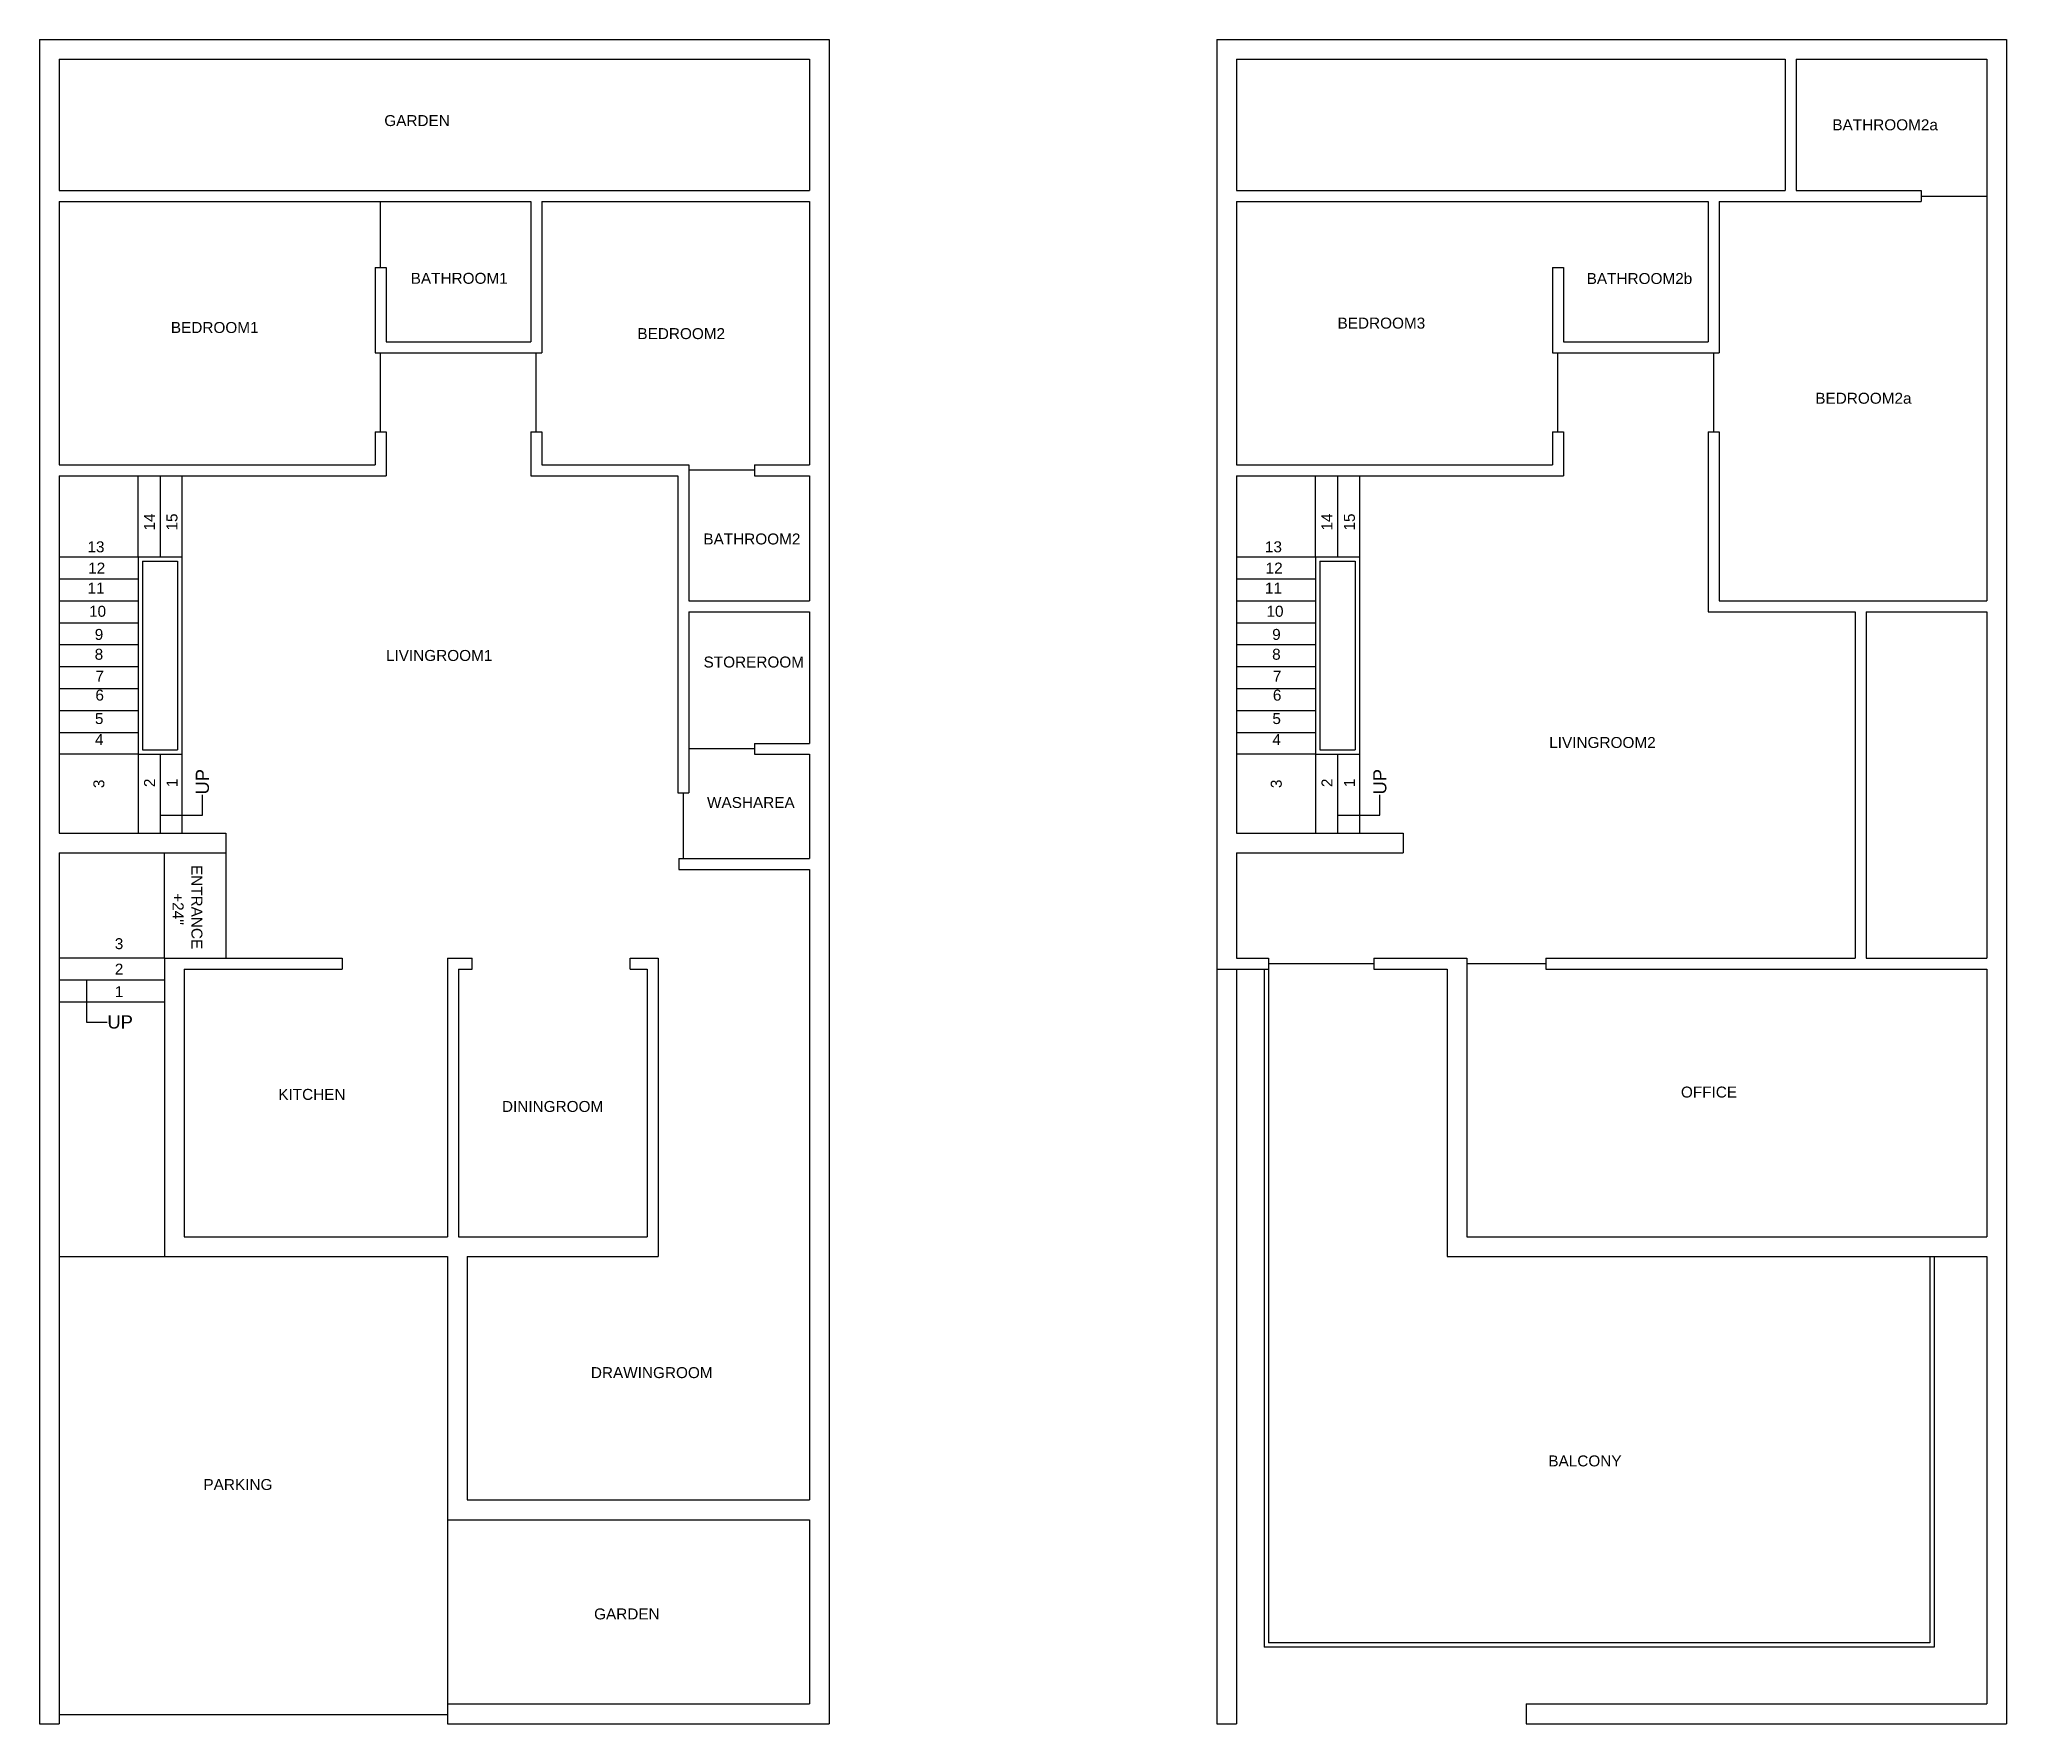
# Model space of a CAD drawing. Header units: feet. Extents: x 402 to 1298, y 11 to 779.
import ezdxf
from ezdxf import colors
from ezdxf.entities.mleader import LeaderData, LeaderLine
from ezdxf.math import Vec2, Vec3

# ---------------------------------------------------------------- set-up
doc = ezdxf.new("R2010")
doc.units = ezdxf.units.FT
doc.header["$MEASUREMENT"] = 0
for name, color, linetype in [('Balcony', 7, 'Continuous'), ('BathRoom1', 7, 'Continuous'), ('BathRoom2', 7, 'Continuous'), ('BathRoom2a', 7, 'Continuous'), ('BathRoom2b', 7, 'Continuous'), ('BedRoom1', 7, 'Continuous'), ('BedRoom2', 7, 'Continuous'), ('BedRoom2a', 7, 'Continuous'), ('BedRoom3', 7, 'Continuous'), ('Boundary', 7, 'Continuous'), ('DiningRoom', 7, 'Continuous'), ('Door2.6fD.Panel', 7, 'Continuous'), ('Door3fD.Panel', 7, 'Continuous'), ('Door4fD.Panel', 7, 'Continuous'), ('DrawingRoom', 7, 'Continuous'), ('Entrance_Staircase', 7, 'Continuous'), ('Garden', 7, 'Continuous'), ('Kitchen', 7, 'Continuous'), ('LivingRoom1', 7, 'Continuous'), ('LivingRoom2', 7, 'Continuous'), ('Main_gate', 7, 'Continuous'), ('Office', 7, 'Continuous'), ('Parking', 7, 'Continuous'), ('Staircase', 7, 'Continuous'), ('Staircase_innerwall', 7, 'Continuous'), ('Staircase_outertwall', 7, 'Continuous'), ('StoreRoom', 7, 'Continuous'), ('WashArea', 7, 'Continuous')]:
    doc.layers.add(name, color=color, linetype=linetype)
doc.styles.get("Standard").update_dxf_attribs({"font": 'arial.ttf'})

msp = doc.modelspace()

# ---------------------------------------------------------------- linework, layer by layer
at = {"layer": 'Balcony'}
for p, q in [((947.49, 360.22), (962.12, 360.22)), ((962.12, 360.22), (962.12, 355.22)), ((1010.12, 360.22), (1010.12, 355.22)), ((938.49, 355.22), (962.12, 355.22)), ((960.12, 355.22), (960.12, 46.09)), ((962.12, 355.22), (962.12, 48.09)), ((1010.12, 355.22), (1043.49, 355.22)), ((1043.49, 355.22), (1043.49, 224.22)), ((1043.49, 224.22), (1289.49, 224.22)), ((1263.49, 224.22), (1263.49, 48.09)), ((1265.49, 224.22), (1265.49, 46.09)), ((1265.49, 46.09), (960.12, 46.09)), ((1263.49, 48.09), (962.12, 48.09))]:
    msp.add_line(p, q, dxfattribs=at)
at = {"layer": 'BathRoom1'}
for p, q in [((554.84, 705.22), (625.84, 705.22)), ((625.84, 705.22), (625.84, 641.22)), ((554.84, 675.22), (559.84, 675.22)), ((559.84, 675.22), (559.84, 641.22)), ((559.84, 641.22), (625.84, 641.22)), ((554.84, 636.22), (630.84, 636.22))]:
    msp.add_line(p, q, dxfattribs=at)
at = {"layer": 'BathRoom2'}
for p, q in [((697.84, 585.22), (697.84, 523.22)), ((727.84, 585.22), (727.84, 580.22)), ((727.84, 580.22), (752.84, 580.22)), ((752.84, 580.22), (752.84, 523.22)), ((697.84, 523.22), (752.84, 523.22))]:
    msp.add_line(p, q, dxfattribs=at)
at = {"layer": 'BathRoom2a'}
for p, q in [((1202.49, 770.22), (1289.49, 770.22)), ((1202.49, 770.22), (1202.49, 710.22)), ((1289.49, 770.22), (1289.49, 705.22)), ((1202.49, 710.22), (1259.49, 710.22)), ((1259.49, 710.22), (1259.49, 705.22))]:
    msp.add_line(p, q, dxfattribs=at)
at = {"layer": 'BathRoom2b'}
for p, q in [((1091.49, 705.22), (1162.49, 705.22)), ((1162.49, 705.22), (1162.49, 641.22)), ((1091.49, 675.22), (1096.49, 675.22)), ((1096.49, 675.22), (1096.49, 641.22)), ((1096.49, 641.22), (1162.49, 641.22)), ((1091.49, 636.22), (1167.49, 636.22))]:
    msp.add_line(p, q, dxfattribs=at)
at = {"layer": 'BedRoom1'}
for p, q in [((410.84, 705.22), (554.84, 705.22)), ((410.84, 705.22), (410.84, 585.22)), ((554.84, 675.22), (554.84, 636.22)), ((554.84, 600.22), (559.84, 600.22)), ((554.84, 600.22), (554.84, 585.22)), ((559.84, 600.22), (559.84, 580.22)), ((410.84, 585.22), (554.84, 585.22))]:
    msp.add_line(p, q, dxfattribs=at)
at = {"layer": 'BedRoom2'}
for p, q in [((630.84, 705.22), (752.84, 705.22)), ((630.84, 705.22), (630.84, 636.22)), ((752.84, 705.22), (752.84, 585.22)), ((625.84, 600.22), (630.84, 600.22)), ((625.84, 600.22), (625.84, 580.22)), ((630.84, 600.22), (630.84, 585.22)), ((630.84, 585.22), (697.84, 585.22)), ((727.84, 585.22), (752.84, 585.22)), ((625.84, 580.22), (692.84, 580.22))]:
    msp.add_line(p, q, dxfattribs=at)
at = {"layer": 'BedRoom2a'}
for p, q in [((1167.49, 705.22), (1259.49, 705.22)), ((1167.49, 705.22), (1167.49, 636.22)), ((1289.49, 705.22), (1289.49, 523.22)), ((1162.49, 600.22), (1167.49, 600.22)), ((1167.49, 600.22), (1167.49, 523.22)), ((1167.49, 523.22), (1289.49, 523.22))]:
    msp.add_line(p, q, dxfattribs=at)
at = {"layer": 'BedRoom3'}
for p, q in [((947.49, 705.22), (1091.49, 705.22)), ((947.49, 705.22), (947.49, 585.22)), ((1091.49, 675.22), (1091.49, 636.22)), ((1091.49, 600.22), (1096.49, 600.22)), ((1091.49, 600.22), (1091.49, 585.22)), ((1096.49, 600.22), (1096.49, 580.22)), ((947.49, 585.22), (1091.49, 585.22))]:
    msp.add_line(p, q, dxfattribs=at)
at = {"layer": 'Boundary'}
for p, q in [((401.84, 779.22), (761.84, 779.22)), ((401.84, 779.22), (401.84, 11.22)), ((761.84, 779.22), (761.84, 11.22)), ((938.49, 779.22), (1298.49, 779.22)), ((938.49, 779.22), (938.49, 11.22)), ((1298.49, 779.22), (1298.49, 11.22)), ((947.49, 770.22), (1197.49, 770.22)), ((947.49, 770.22), (947.49, 710.22)), ((1197.49, 770.22), (1197.49, 710.22)), ((947.49, 710.22), (1197.49, 710.22)), ((1234.49, 518.22), (1289.49, 518.22)), ((1234.49, 518.22), (1234.49, 360.22)), ((1289.49, 518.22), (1289.49, 360.22)), ((947.49, 408.22), (947.49, 360.22)), ((1234.49, 360.22), (1289.49, 360.22)), ((947.49, 355.22), (947.49, 11.22)), ((1289.49, 224.22), (1289.49, 20.22)), ((1079.49, 20.22), (1079.49, 11.22)), ((1079.49, 20.22), (1289.49, 20.22)), ((401.84, 11.22), (410.84, 11.22)), ((587.84, 11.22), (761.84, 11.22)), ((938.49, 11.22), (947.49, 11.22)), ((1079.49, 11.22), (1298.49, 11.22))]:
    msp.add_line(p, q, dxfattribs=at)
at = {"layer": 'DiningRoom'}
for p, q in [((587.84, 360.22), (599.08, 360.22)), ((599.08, 355.22), (599.08, 360.22)), ((671.08, 360.22), (683.84, 360.22)), ((671.08, 355.22), (671.08, 360.22)), ((1010.12, 360.22), (1052.49, 360.22)), ((592.84, 355.22), (592.84, 233.22)), ((592.84, 355.22), (599.08, 355.22)), ((671.08, 355.22), (678.84, 355.22)), ((678.84, 355.22), (678.84, 233.22)), ((592.84, 233.22), (678.84, 233.22))]:
    msp.add_line(p, q, dxfattribs=at)
at = {"layer": 'Door2.6fD.Panel'}
for p, q in [((557.34, 675.22), (557.34, 705.22)), ((1259.49, 707.72), (1289.49, 707.72)), ((727.84, 582.72), (697.84, 582.72)), ((727.84, 455.72), (697.84, 455.72)), ((695.34, 435.65), (695.34, 405.65))]:
    msp.add_line(p, q, dxfattribs=at)
at = {"layer": 'Door3fD.Panel'}
for p, q in [((557.34, 600.22), (557.34, 636.22)), ((628.34, 600.22), (628.34, 636.22)), ((1093.99, 600.22), (1093.99, 636.22)), ((1164.99, 600.22), (1164.99, 636.22)), ((1088.49, 357.72), (1052.49, 357.72))]:
    msp.add_line(p, q, dxfattribs=at)
at = {"layer": 'Door4fD.Panel'}
for p, q in [((486.84, 408.22), (486.84, 360.22)), ((1010.12, 357.72), (962.12, 357.72))]:
    msp.add_line(p, q, dxfattribs=at)
at = {"layer": 'DrawingRoom'}
for p, q in [((693.27, 400.65), (752.84, 400.65)), ((752.84, 400.65), (752.84, 113.22)), ((683.84, 360.22), (683.84, 224.22)), ((596.84, 224.22), (596.84, 113.22)), ((596.84, 224.22), (683.84, 224.22)), ((596.84, 113.22), (752.84, 113.22))]:
    msp.add_line(p, q, dxfattribs=at)
at = {"layer": 'Entrance_Staircase'}
for p, q in [((486.84, 417.22), (486.84, 408.22)), ((410.84, 408.22), (486.84, 408.22)), ((410.84, 408.22), (410.84, 224.22)), ((458.84, 360.22), (458.84, 408.22)), ((458.84, 360.22), (410.84, 360.22)), ((458.84, 360.22), (458.84, 224.22)), ((458.84, 360.22), (539.84, 360.22)), ((458.84, 350.22), (410.84, 350.22)), ((458.84, 340.22), (410.84, 340.22))]:
    msp.add_line(p, q, dxfattribs=at)
at = {"layer": 'Garden'}
for p, q in [((410.84, 770.22), (752.84, 770.22)), ((410.84, 770.22), (410.84, 710.22)), ((752.84, 770.22), (752.84, 710.22)), ((410.84, 710.22), (752.84, 710.22)), ((587.84, 104.22), (752.84, 104.22)), ((587.84, 104.22), (587.84, 11.22)), ((752.84, 104.22), (752.84, 20.22)), ((587.84, 20.22), (752.84, 20.22))]:
    msp.add_line(p, q, dxfattribs=at)
at = {"layer": 'Kitchen'}
for p, q in [((539.84, 360.22), (539.84, 355.22)), ((587.84, 360.22), (587.84, 233.22)), ((467.84, 355.22), (467.84, 233.22)), ((467.84, 355.22), (539.84, 355.22)), ((467.84, 233.22), (587.84, 233.22))]:
    msp.add_line(p, q, dxfattribs=at)
at = {"layer": 'LivingRoom1'}
for p, q in [((466.84, 580.22), (559.84, 580.22)), ((692.84, 580.22), (692.84, 435.65)), ((692.84, 435.65), (697.84, 435.65)), ((693.26, 405.65), (693.27, 400.65))]:
    msp.add_line(p, q, dxfattribs=at)
at = {"layer": 'LivingRoom2'}
for p, q in [((1162.49, 600.22), (1162.49, 518.22)), ((1003.49, 580.22), (1096.49, 580.22)), ((1162.49, 518.22), (1229.49, 518.22)), ((1229.49, 518.22), (1229.49, 360.22)), ((1088.49, 360.22), (1229.49, 360.22))]:
    msp.add_line(p, q, dxfattribs=at)
at = {"layer": 'Main_gate'}
msp.add_line((587.84, 15.22), (410.84, 15.22), dxfattribs=at)
at = {"layer": 'Office'}
for p, q in [((1052.49, 360.22), (1052.49, 233.22)), ((1088.49, 360.22), (1088.49, 355.22)), ((1088.49, 355.22), (1289.49, 355.22)), ((1289.49, 355.22), (1289.49, 233.22)), ((1052.49, 233.22), (1289.49, 233.22))]:
    msp.add_line(p, q, dxfattribs=at)
at = {"layer": 'Parking'}
for p, q in [((410.84, 224.22), (410.84, 11.22)), ((410.84, 224.22), (587.84, 224.22)), ((587.84, 224.22), (587.84, 104.22))]:
    msp.add_line(p, q, dxfattribs=at)
at = {"layer": 'Staircase'}
for p, q in [((410.84, 580.22), (410.84, 417.22)), ((446.84, 543.22), (446.84, 580.22)), ((456.84, 580.22), (456.84, 543.22)), ((466.84, 580.22), (466.84, 543.22)), ((983.49, 543.22), (983.49, 580.22)), ((993.49, 580.22), (993.49, 543.22)), ((1003.49, 580.22), (1003.49, 543.22)), ((410.84, 543.22), (446.84, 543.22)), ((947.49, 543.22), (983.49, 543.22)), ((410.84, 533.22), (446.84, 533.22)), ((947.49, 533.22), (983.49, 533.22)), ((410.84, 523.22), (446.84, 523.22)), ((947.49, 523.22), (983.49, 523.22)), ((410.84, 513.22), (446.84, 513.22)), ((947.49, 513.22), (983.49, 513.22)), ((410.84, 503.22), (446.84, 503.22)), ((947.49, 503.22), (983.49, 503.22)), ((410.84, 493.22), (446.84, 493.22)), ((947.49, 493.22), (983.49, 493.22)), ((410.84, 483.22), (446.84, 483.22)), ((947.49, 483.22), (983.49, 483.22)), ((410.84, 473.22), (446.84, 473.22)), ((947.49, 473.22), (983.49, 473.22)), ((410.84, 463.22), (446.84, 463.22)), ((947.49, 463.22), (983.49, 463.22)), ((446.84, 453.22), (410.84, 453.22)), ((446.84, 453.22), (446.84, 417.22)), ((456.84, 453.22), (456.84, 417.22)), ((466.84, 453.22), (466.84, 417.22)), ((983.49, 453.22), (947.49, 453.22)), ((983.49, 453.22), (983.49, 417.22)), ((993.49, 453.22), (993.49, 417.22)), ((1003.49, 453.22), (1003.49, 417.22)), ((410.84, 417.22), (486.84, 417.22)), ((947.49, 408.22), (1023.49, 408.22))]:
    msp.add_line(p, q, dxfattribs=at)
at = {"layer": 'Staircase_innerwall'}
for p, q in [((446.84, 543.22), (446.84, 453.22)), ((446.84, 543.22), (466.84, 543.22)), ((448.84, 541.22), (448.84, 455.22)), ((448.84, 541.22), (464.84, 541.22)), ((464.84, 541.22), (464.84, 455.22)), ((466.84, 543.22), (466.84, 453.22)), ((983.49, 543.22), (983.49, 453.22)), ((983.49, 543.22), (1003.49, 543.22)), ((985.49, 541.22), (985.49, 455.22)), ((985.49, 541.22), (1001.49, 541.22)), ((1001.49, 541.22), (1001.49, 455.22)), ((1003.49, 543.22), (1003.49, 453.22)), ((446.84, 453.22), (466.84, 453.22)), ((448.84, 455.22), (464.84, 455.22)), ((983.49, 453.22), (1003.49, 453.22)), ((985.49, 455.22), (1001.49, 455.22))]:
    msp.add_line(p, q, dxfattribs=at)
at = {"layer": 'Staircase_outertwall'}
for p, q in [((410.84, 580.22), (466.84, 580.22)), ((410.84, 580.22), (410.84, 417.22)), ((947.49, 580.22), (1003.49, 580.22)), ((947.49, 580.22), (947.49, 417.22)), ((410.84, 417.22), (486.84, 417.22)), ((486.84, 417.22), (486.84, 408.22)), ((947.49, 417.22), (1023.49, 417.22)), ((1023.49, 417.22), (1023.49, 408.22))]:
    msp.add_line(p, q, dxfattribs=at)
at = {"layer": 'StoreRoom'}
for p, q in [((697.84, 518.22), (752.84, 518.22)), ((697.84, 518.22), (697.84, 458.22)), ((752.84, 518.22), (752.84, 458.22)), ((727.84, 458.22), (752.84, 458.22))]:
    msp.add_line(p, q, dxfattribs=at)
at = {"layer": 'WashArea'}
for p, q in [((697.84, 458.22), (697.84, 435.65)), ((727.84, 458.22), (727.84, 453.22)), ((727.84, 453.22), (752.84, 453.22)), ((752.84, 453.22), (752.84, 405.65)), ((693.26, 405.65), (752.84, 405.65))]:
    msp.add_line(p, q, dxfattribs=at)

# ---------------------------------------------------------------- texts
at = {"layer": 'Balcony', "insert": (1089.59, 133.53), "char_height": 5, "width": 33.9424, "attachment_point": 1}
msp.add_mtext('BALCONY', dxfattribs=at)
at = {"layer": 'BathRoom1', "insert": (571.09, 672.75), "char_height": 5, "width": 33.8009, "attachment_point": 1}
msp.add_mtext('BATHROOM1', dxfattribs=at)
at = {"layer": 'BathRoom2', "insert": (704.48, 553.9), "char_height": 5, "width": 33.9424, "attachment_point": 1}
msp.add_mtext('BATHROOM2', dxfattribs=at)
at = {"layer": 'BathRoom2a', "insert": (1219.04, 742.75), "char_height": 5, "width": 33.9424, "attachment_point": 1}
msp.add_mtext('BATHROOM2a', dxfattribs=at)
at = {"layer": 'BathRoom2b', "insert": (1107.06, 672.66), "char_height": 5, "width": 33.9424, "attachment_point": 1}
msp.add_mtext('BATHROOM2b', dxfattribs=at)
at = {"layer": 'BedRoom1', "insert": (461.78, 650.32), "char_height": 5, "width": 33.9424, "attachment_point": 1}
msp.add_mtext('BEDROOM1', dxfattribs=at)
at = {"layer": 'BedRoom2', "insert": (674.41, 647.54), "char_height": 5, "width": 33.9424, "attachment_point": 1}
msp.add_mtext('BEDROOM2', dxfattribs=at)
at = {"layer": 'BedRoom2a', "insert": (1211.27, 618.07), "char_height": 5, "width": 33.9424, "attachment_point": 1}
msp.add_mtext('BEDROOM2a', dxfattribs=at)
at = {"layer": 'BedRoom3', "insert": (993.52, 652.33), "char_height": 5, "width": 33.9424, "attachment_point": 1}
msp.add_mtext('BEDROOM3', dxfattribs=at)
at = {"layer": 'DiningRoom', "insert": (612.68, 295.15), "char_height": 5, "width": 33.9424, "attachment_point": 1}
msp.add_mtext('DININGROOM', dxfattribs=at)
at = {"layer": 'DrawingRoom', "insert": (653.21, 173.79), "char_height": 5, "width": 33.9424, "attachment_point": 1}
msp.add_mtext('DRAWINGROOM', dxfattribs=at)
at = {"layer": 'Entrance_Staircase', "char_height": 5, "width": 33.9424, "attachment_point": 1, "rotation": 270}
for s, insert in [('ENTRANCE', (476.14, 402.77)), ("+24''", (467.58, 389.89))]:
    msp.add_mtext(s, dxfattribs=dict(at, insert=insert))
at = {"layer": 'Entrance_Staircase', "char_height": 5, "width": 33.9424, "attachment_point": 1}
for s, insert in [('3', (436.22, 369.37)), ('2', (436.22, 357.75)), ('1', (436.22, 347.49))]:
    msp.add_mtext(s, dxfattribs=dict(at, insert=insert))
at = {"layer": 'Garden', "char_height": 5, "width": 33.9424, "attachment_point": 1}
for insert in [(559.05, 744.68), (654.67, 63.76)]:
    msp.add_mtext('GARDEN', dxfattribs=dict(at, insert=insert))
at = {"layer": 'Kitchen', "insert": (510.73, 300.65), "char_height": 5, "width": 33.9424, "attachment_point": 1}
msp.add_mtext('KITCHEN ', dxfattribs=at)
at = {"layer": 'LivingRoom1', "insert": (559.81, 500.79), "char_height": 5, "width": 33.9424, "attachment_point": 1}
msp.add_mtext('LIVINGROOM1', dxfattribs=at)
at = {"layer": 'LivingRoom2', "insert": (1090, 461.11), "char_height": 5, "width": 33.9424, "attachment_point": 1}
msp.add_mtext('LIVINGROOM2', dxfattribs=at)
at = {"layer": 'Office', "insert": (1150.03, 301.71), "char_height": 5, "width": 33.9424, "attachment_point": 1}
msp.add_mtext('OFFICE', dxfattribs=at)
at = {"layer": 'Parking', "insert": (476.63, 122.77), "char_height": 5, "width": 33.9424, "attachment_point": 1}
msp.add_mtext('PARKING', dxfattribs=at)
at = {"layer": 'Staircase', "char_height": 5, "width": 33.9424, "attachment_point": 1, "rotation": 90}
for s, insert in [('14', (449.54, 555.25)), ('15', (459.77, 555.25)), ('14', (986.19, 555.25)), ('15', (996.42, 555.25)), ('3', (426.45, 437.81)), ('2', (449.56, 438.27)), ('1', (459.81, 438.27)), ('3', (963.1, 437.81)), ('2', (986.21, 438.27)), ('1', (996.46, 438.27))]:
    msp.add_mtext(s, dxfattribs=dict(at, insert=insert))
at = {"layer": 'Staircase', "char_height": 5, "width": 33.9424, "attachment_point": 1}
for s, insert in [('13', (423.77, 550.33)), ('13', (960.42, 550.33)), ('12', (424.09, 540.63)), ('12', (960.74, 540.63)), ('11', (423.79, 531.5)), ('11', (960.44, 531.5)), ('10', (424.48, 520.94)), ('10', (961.13, 520.94)), ('9', (427.08, 510.38)), ('9', (963.73, 510.38)), ('8', (427.06, 501.33)), ('8', (963.71, 501.33)), ('7', (427.4, 491.35)), ('7', (964.05, 491.35)), ('6', (427.4, 482.71)), ('6', (964.05, 482.71)), ('5', (427.18, 472.03)), ('5', (963.83, 472.03)), ('4', (427.18, 462.44)), ('4', (963.83, 462.44))]:
    msp.add_mtext(s, dxfattribs=dict(at, insert=insert))
at = {"layer": 'StoreRoom', "insert": (704.57, 497.79), "char_height": 5, "width": 33.9424, "attachment_point": 1}
msp.add_mtext('STOREROOM', dxfattribs=at)
at = {"layer": 'WashArea', "insert": (706.14, 433.74), "char_height": 5, "width": 33.9424, "attachment_point": 1}
msp.add_mtext('WASHAREA ', dxfattribs=at)

# ---------------------------------------------------------------- leaders
at = {"layer": 'Entrance_Staircase'}
ml = msp.add_multileader_mtext('Standard', dxfattribs=at)
ml.set_content('UP', color=256)
ml.set_leader_properties()
ml.build(insert=Vec2(0, 0))
ml.multileader.update_dxf_attribs({"dogleg_length": 0.36, "arrow_head_size": 0.18})
ctx = ml.context
ctx.base_point, ctx.char_height, ctx.arrow_head_size, ctx.landing_gap_size, ctx.plane_origin = Vec3(432.75, 331.13), 6, 0.18, 0.09, Vec3(423.39, 340.52)
notes = []
notes.append((ctx, [(0, (1, 1, 0), (423.39, 331.13), (1, 0), 9.36, [(0, [(423.39, 350.52)], 0, [])])]))
ctx.mtext.insert, ctx.mtext.rotation, ctx.mtext.flow_direction = Vec3(432.84, 334.18), 6.283185, 5
at = {"layer": 'Staircase'}
ml = msp.add_multileader_mtext('Standard', dxfattribs=at)
ml.set_content('UP', color=256)
ml.set_leader_properties()
ml.build(insert=Vec2(0, 0))
ml.multileader.update_dxf_attribs({"dogleg_length": 0.36, "arrow_head_size": 0.18})
ctx = ml.context
ctx.base_point, ctx.char_height, ctx.arrow_head_size, ctx.landing_gap_size, ctx.plane_origin, ctx.plane_x_axis, ctx.plane_y_axis = Vec3(476.18, 434.79), 6, 0.18, 0.09, Vec3(466.79, 425.43), Vec3(0, 1), Vec3(-1, 0)
notes.append((ctx, [(0, (1, 1, 0), (476.18, 425.43), (0, 1), 9.36, [(0, [(456.79, 425.43)], 0, [])])]))
ctx.mtext.insert, ctx.mtext.text_direction, ctx.mtext.rotation, ctx.mtext.flow_direction = Vec3(473.13, 434.88), Vec3(0, 1), 1.570796, 5
ml = msp.add_multileader_mtext('Standard', dxfattribs=at)
ml.set_content('UP', color=256)
ml.set_leader_properties()
ml.build(insert=Vec2(0, 0))
ml.multileader.update_dxf_attribs({"dogleg_length": 0.36, "arrow_head_size": 0.18})
ctx = ml.context
ctx.base_point, ctx.char_height, ctx.arrow_head_size, ctx.landing_gap_size, ctx.plane_origin, ctx.plane_x_axis, ctx.plane_y_axis = Vec3(1012.83, 434.79), 6, 0.18, 0.09, Vec3(1003.44, 425.43), Vec3(0, 1), Vec3(-1, 0)
notes.append((ctx, [(0, (1, 1, 0), (1012.83, 425.43), (0, 1), 9.36, [(0, [(993.44, 425.43)], 0, [])])]))
ctx.mtext.insert, ctx.mtext.text_direction, ctx.mtext.rotation, ctx.mtext.flow_direction = Vec3(1009.78, 434.88), Vec3(0, 1), 1.570796, 5
for ctx, leaders in notes:
    for number, flags, end, landing, length, lines in leaders:
        leader = LeaderData()
        leader.index, (leader.has_last_leader_line, leader.has_dogleg_vector, leader.attachment_direction) = number, flags
        leader.last_leader_point, leader.dogleg_vector, leader.dogleg_length = Vec3(end), Vec3(landing), length
        for number, points, colour, breaks in lines:
            line = LeaderLine()
            line.index, line.vertices, line.color, line.breaks = number, Vec3.list(points), colors.encode_raw_color(colour), breaks
            leader.lines.append(line)
        ctx.leaders.append(leader)

doc.saveas('drawing.dxf')
